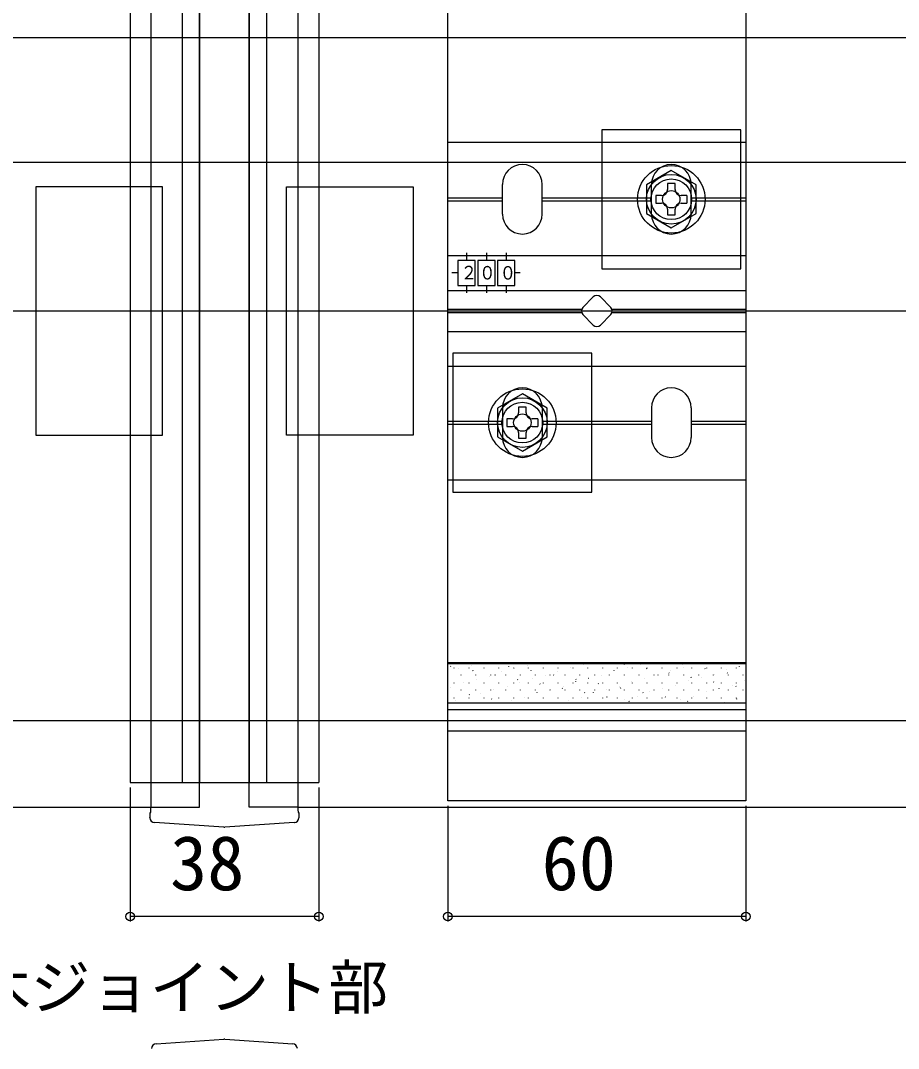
# Model space of a CAD drawing. Units: millimetres, scale not verified. Extents: x -875 to 875, y -1300 to 1292.
# Drawn here: x 158.9 to 335.7, y -539.4 to -332.3 of the extents above; entities that cross this region are included whole.
import ezdxf
from ezdxf.enums import TextEntityAlignment as Align

# ---------------------------------------------------------------- set-up
doc = ezdxf.new("R2010")
doc.units = ezdxf.units.MM
doc.header["$LTSCALE"] = 8
for name, color, linetype in [('0-1_USER1', 3, 'Continuous'), ('0-3_YKK_12', 2, 'Continuous'), ('0-4_YKK_13', 4, 'Continuous'), ('0-5_YKK_D', 6, 'Continuous'), ('0-7_YSS_K', 3, 'Continuous')]:
    doc.layers.add(name, color=color, linetype=linetype)
doc.styles.add('ＭＳ ゴシック', font='')
doc.styles.get('ＭＳ ゴシック').set_extended_font_data('MS Gothic')

msp = doc.modelspace()

# ---------------------------------------------------------------- linework, layer by layer
at = {"layer": '0-3_YKK_12'}
for p, q in [((690.002, -335.851), (-259.998, -335.851)), ((-104.998, -490.851), (185.154, -490.851)), ((214.85, -490.851), (816.23, -490.851))]:
    msp.add_line(p, q, dxfattribs=at)
for points in [[(185.154, -490.851), (195.002, -490.851), (195.002, -290.851)], [(214.85, -490.851), (205.002, -490.851), (205.002, -290.851)], [(-259.998, -360.851), (690.002, -360.851), (690.002, -335.851)]]:
    msp.add_lwpolyline(points, dxfattribs=at)
at = {"layer": '0-4_YKK_13'}
for p, q in [((181.002, -295.851), (181.002, -485.851)), ((191.502, -295.851), (191.502, -485.851)), ((195.002, -295.851), (195.002, -485.851)), ((205.002, -295.851), (205.002, -485.851)), ((208.502, -295.851), (208.502, -485.851)), ((219.002, -295.851), (219.002, -485.851)), ((185.234, -489.67), (185.234, -326.782)), ((214.769, -326.782), (214.769, -489.67)), ((245.002, -356.851), (305.002, -356.851)), ((256.002, -371.351), (256.002, -365.351)), ((264.002, -371.351), (264.002, -365.351)), ((286.002, -371.351), (286.002, -365.351)), ((290.752, -365.201), (289.252, -365.201)), ((289.252, -365.201), (289.252, -366.351)), ((290.752, -366.351), (290.752, -365.201)), ((294.002, -371.351), (294.002, -365.351)), ((245.002, -368.051), (256.002, -368.051)), ((264.002, -368.051), (286.002, -368.051)), ((288.002, -367.601), (286.852, -367.601)), ((293.152, -367.601), (292.002, -367.601)), ((293.152, -367.601), (293.152, -369.101)), ((294.002, -368.051), (305.002, -368.051)), ((245.002, -368.651), (256.002, -368.651)), ((264.002, -368.651), (286.002, -368.651)), ((289.252, -370.351), (289.252, -371.501)), ((290.752, -371.501), (290.752, -370.351)), ((292.002, -369.101), (293.152, -369.101)), ((294.002, -368.651), (305.002, -368.651)), ((289.252, -371.501), (290.752, -371.501)), ((245.002, -379.701), (305.002, -379.701)), ((248.752, -379.141), (248.752, -380.701)), ((252.752, -379.141), (252.752, -380.701)), ((256.752, -379.141), (256.752, -380.701)), ((247.002, -383.201), (245.831, -383.201)), ((259.537, -383.201), (258.502, -383.201)), ((245.002, -386.701), (305.002, -386.701)), ((248.752, -385.701), (248.752, -387.176)), ((252.752, -385.701), (252.752, -387.176)), ((256.752, -385.701), (256.752, -387.176)), ((272.173, -390.144), (274.295, -388.022)), ((275.709, -388.022), (277.83, -390.144)), ((271.927, -390.551), (245.002, -390.551)), ((245.002, -391.151), (271.927, -391.151)), ((305.002, -390.551), (278.077, -390.551)), ((278.077, -391.151), (305.002, -391.151)), ((274.295, -393.679), (272.173, -391.558)), ((277.83, -391.558), (275.709, -393.679)), ((245.002, -395.001), (305.002, -395.001)), ((245.002, -402.001), (305.002, -402.001)), ((256.002, -410.351), (256.002, -416.351)), ((260.752, -410.201), (259.252, -410.201)), ((259.252, -410.201), (259.252, -411.351)), ((260.752, -411.351), (260.752, -410.201)), ((264.002, -410.351), (264.002, -416.351)), ((286.002, -410.351), (286.002, -416.351)), ((294.002, -410.351), (294.002, -416.351)), ((245.002, -413.051), (256.002, -413.051)), ((245.002, -413.651), (256.002, -413.651)), ((258.002, -412.601), (256.852, -412.601)), ((263.152, -412.601), (262.002, -412.601)), ((262.002, -414.101), (263.152, -414.101)), ((263.152, -412.601), (263.152, -414.101)), ((264.002, -413.051), (286.002, -413.051)), ((264.002, -413.651), (286.002, -413.651)), ((294.002, -413.051), (305.002, -413.051)), ((294.002, -413.651), (305.002, -413.651)), ((259.252, -415.351), (259.252, -416.501)), ((260.752, -416.501), (260.752, -415.351)), ((259.252, -416.501), (260.752, -416.501)), ((245.002, -424.851), (305.002, -424.851)), ((245.002, -469.869), (245.002, -461.648)), ((245.002, -461.648), (305.002, -461.648)), ((245.002, -461.897), (305.002, -461.897)), ((245.577, -462.501), (245.522, -462.418)), ((246.301, -462.793), (246.301, -462.743)), ((247.085, -462.903), (247.081, -462.893)), ((249.291, -462.793), (249.291, -462.743)), ((249.713, -462.304), (249.71, -462.294)), ((250.08, -463.386), (250.025, -463.303)), ((252.281, -462.793), (252.281, -462.743)), ((255.271, -462.793), (255.271, -462.743)), ((255.809, -463.472), (255.806, -463.462)), ((257.307, -462.466), (257.252, -462.382)), ((258.261, -462.793), (258.261, -462.743)), ((258.421, -462.826), (258.418, -462.816)), ((261.05, -462.227), (261.047, -462.218)), ((261.251, -462.793), (261.251, -462.743)), ((261.81, -463.35), (261.755, -463.267)), ((264.241, -462.793), (264.241, -462.743)), ((267.146, -463.395), (267.142, -463.386)), ((267.231, -462.793), (267.231, -462.743)), ((269.758, -462.749), (269.755, -462.74)), ((270.221, -462.793), (270.221, -462.743)), ((272.387, -462.15), (272.383, -462.141)), ((273.211, -462.793), (273.211, -462.743)), ((276.201, -462.793), (276.201, -462.743)), ((278.482, -463.319), (278.479, -463.309)), ((279.191, -462.793), (279.191, -462.743)), ((280.562, -462.085), (280.507, -462.002)), ((281.095, -462.673), (281.091, -462.663)), ((282.181, -462.793), (282.181, -462.743)), ((283.723, -462.074), (283.72, -462.064)), ((285.065, -462.969), (285.01, -462.886)), ((285.171, -462.793), (285.171, -462.743)), ((288.161, -462.793), (288.161, -462.743)), ((289.568, -463.854), (289.513, -463.771)), ((289.819, -463.242), (289.816, -463.232)), ((291.151, -462.793), (291.151, -462.743)), ((292.291, -462.049), (292.236, -461.966)), ((292.431, -462.596), (292.428, -462.586)), ((294.141, -462.793), (294.141, -462.743)), ((295.06, -461.997), (295.057, -461.988)), ((296.795, -462.933), (296.739, -462.85)), ((297.131, -462.793), (297.131, -462.743)), ((300.121, -462.793), (300.121, -462.743)), ((301.156, -463.165), (301.152, -463.156)), ((301.298, -463.818), (301.243, -463.735)), ((303.111, -462.793), (303.111, -462.743)), ((303.768, -462.519), (303.765, -462.51)), ((246.301, -465.833), (246.301, -465.783)), ((247.676, -464.218), (247.676, -464.168)), ((248.073, -465.693), (248.069, -465.683)), ((249.291, -465.833), (249.291, -465.783)), ((250.666, -464.218), (250.666, -464.168)), ((250.685, -465.047), (250.682, -465.037)), ((252.281, -465.833), (252.281, -465.783)), ((253.314, -464.448), (253.31, -464.438)), ((253.656, -464.218), (253.656, -464.168)), ((254.584, -464.27), (254.528, -464.187)), ((255.271, -465.833), (255.271, -465.783)), ((256.646, -464.218), (256.646, -464.168)), ((258.261, -465.833), (258.261, -465.783)), ((259.087, -465.155), (259.032, -465.071)), ((259.409, -465.616), (259.406, -465.607)), ((259.636, -464.218), (259.636, -464.168)), ((261.251, -465.833), (261.251, -465.783)), ((262.022, -464.97), (262.018, -464.961)), ((262.626, -464.218), (262.626, -464.168)), ((264.241, -465.833), (264.241, -465.783)), ((264.65, -464.371), (264.647, -464.362)), ((265.616, -464.218), (265.616, -464.168)), ((266.313, -464.234), (266.258, -464.151)), ((267.231, -465.833), (267.231, -465.783)), ((268.606, -464.218), (268.606, -464.168)), ((270.221, -465.833), (270.221, -465.783)), ((270.746, -465.539), (270.743, -465.53)), ((270.816, -465.119), (270.761, -465.035)), ((271.596, -464.218), (271.596, -464.168)), ((273.211, -465.833), (273.211, -465.783)), ((273.358, -464.893), (273.355, -464.884)), ((274.586, -464.218), (274.586, -464.168)), ((275.32, -466.003), (275.264, -465.92)), ((275.987, -464.295), (275.984, -464.285)), ((276.201, -465.833), (276.201, -465.783)), ((277.576, -464.218), (277.576, -464.168)), ((279.191, -465.833), (279.191, -465.783)), ((280.566, -464.218), (280.566, -464.168)), ((282.083, -465.463), (282.079, -465.453)), ((282.181, -465.833), (282.181, -465.783)), ((283.556, -464.218), (283.556, -464.168)), ((284.695, -464.817), (284.692, -464.807)), ((285.171, -465.833), (285.171, -465.783)), ((286.546, -464.218), (286.546, -464.168)), ((287.324, -464.218), (287.32, -464.208)), ((288.161, -465.833), (288.161, -465.783)), ((289.536, -464.218), (289.536, -464.168)), ((291.151, -465.833), (291.151, -465.783)), ((292.526, -464.218), (292.526, -464.168)), ((293.419, -465.386), (293.416, -465.377)), ((294.071, -464.738), (294.016, -464.655)), ((294.141, -465.833), (294.141, -465.783)), ((295.516, -464.218), (295.516, -464.168)), ((296.032, -464.74), (296.028, -464.731)), ((297.131, -465.833), (297.131, -465.783)), ((298.506, -464.218), (298.506, -464.168)), ((298.575, -465.623), (298.519, -465.539)), ((298.66, -464.141), (298.657, -464.132)), ((300.121, -465.833), (300.121, -465.783)), ((301.496, -464.218), (301.496, -464.168)), ((303.111, -465.833), (303.111, -465.783)), ((304.486, -464.218), (304.486, -464.168)), ((304.756, -465.309), (304.753, -465.3)), ((245.577, -466.669), (245.574, -466.659)), ((247.676, -467.258), (247.676, -467.208)), ((250.666, -467.258), (250.666, -467.208)), ((251.673, -467.837), (251.67, -467.827)), ((253.656, -467.258), (253.656, -467.208)), ((254.285, -467.191), (254.282, -467.181)), ((256.646, -467.258), (256.646, -467.208)), ((256.914, -466.592), (256.911, -466.583)), ((259.636, -467.258), (259.636, -467.208)), ((262.626, -467.258), (262.626, -467.208)), ((263.01, -467.76), (263.006, -467.751)), ((263.59, -466.039), (263.535, -465.956)), ((265.616, -467.258), (265.616, -467.208)), ((265.622, -467.114), (265.618, -467.105)), ((268.093, -466.924), (268.038, -466.84)), ((268.251, -466.515), (268.247, -466.506)), ((268.606, -467.258), (268.606, -467.208)), ((271.596, -467.258), (271.596, -467.208)), ((272.596, -467.808), (272.541, -467.725)), ((274.346, -467.684), (274.343, -467.674)), ((274.586, -467.258), (274.586, -467.208)), ((276.958, -467.038), (276.955, -467.028)), ((277.576, -467.258), (277.576, -467.208)), ((279.587, -466.439), (279.584, -466.429)), ((279.823, -466.888), (279.768, -466.804)), ((280.566, -467.258), (280.566, -467.208)), ((283.556, -467.258), (283.556, -467.208)), ((284.326, -467.772), (284.271, -467.689)), ((285.683, -467.607), (285.68, -467.598)), ((286.546, -467.258), (286.546, -467.208)), ((288.295, -466.961), (288.292, -466.952)), ((289.536, -467.258), (289.536, -467.208)), ((290.924, -466.362), (290.921, -466.353)), ((292.526, -467.258), (292.526, -467.208)), ((295.516, -467.258), (295.516, -467.208)), ((297.02, -467.53), (297.016, -467.521)), ((298.506, -467.258), (298.506, -467.208)), ((299.632, -466.884), (299.628, -466.875)), ((301.496, -467.258), (301.496, -467.208)), ((302.261, -466.285), (302.257, -466.276)), ((303.078, -466.507), (303.023, -466.424)), ((304.486, -467.258), (304.486, -467.208)), ((246.301, -468.873), (246.301, -468.823)), ((246.549, -469.412), (246.545, -469.402)), ((249.178, -468.813), (249.174, -468.803)), ((249.341, -468.189), (249.286, -468.105)), ((249.291, -468.873), (249.291, -468.823)), ((252.281, -468.873), (252.281, -468.823)), ((253.845, -469.073), (253.79, -468.99)), ((255.271, -468.873), (255.271, -468.823)), ((257.885, -469.335), (257.882, -469.326)), ((258.261, -468.873), (258.261, -468.823)), ((260.514, -468.736), (260.511, -468.727)), ((261.251, -468.873), (261.251, -468.823)), ((264.241, -468.873), (264.241, -468.823)), ((267.231, -468.873), (267.231, -468.823)), ((269.222, -469.258), (269.219, -469.249)), ((270.221, -468.873), (270.221, -468.823)), ((271.851, -468.66), (271.848, -468.65)), ((273.211, -468.873), (273.211, -468.823)), ((276.201, -468.873), (276.201, -468.823)), ((277.1, -468.693), (277.044, -468.609)), ((277.947, -469.828), (277.943, -469.818)), ((279.191, -468.873), (279.191, -468.823)), ((280.559, -469.182), (280.555, -469.172)), ((281.603, -469.577), (281.548, -469.494)), ((282.181, -468.873), (282.181, -468.823)), ((283.188, -468.583), (283.184, -468.573)), ((285.171, -468.873), (285.171, -468.823)), ((288.161, -468.873), (288.161, -468.823)), ((288.829, -468.657), (288.774, -468.573)), ((289.283, -469.751), (289.28, -469.742)), ((291.151, -468.873), (291.151, -468.823)), ((291.895, -469.105), (291.892, -469.096)), ((293.332, -469.541), (293.277, -469.458)), ((294.141, -468.873), (294.141, -468.823)), ((294.524, -468.506), (294.521, -468.497)), ((297.131, -468.873), (297.131, -468.823)), ((300.121, -468.873), (300.121, -468.823)), ((300.62, -469.675), (300.616, -469.665)), ((303.111, -468.873), (303.111, -468.823)), ((303.232, -469.028), (303.229, -469.019)), ((245.002, -471.175), (305.002, -471.175)), ((245.002, -475.451), (305.002, -475.451)), ((181.002, -485.851), (219.002, -485.851)), ((185.002, -491.877), (185.002, -491.861)), ((185.002, -491.877), (185.085, -491.959)), ((185.002, -491.877), (185.002, -492.925)), ((215.002, -491.877), (215.002, -491.861)), ((185.002, -492.938), (185.002, -492.925)), ((199.902, -494.86), (185.935, -493.927)), ((214.068, -493.927), (200.102, -494.86)), ((215.002, -492.925), (215.002, -492.938)), ((186.236, -538.491), (199.902, -537.58)), ((200.102, -537.58), (213.768, -538.491))]:
    msp.add_line(p, q, dxfattribs=at)
for points in [[(305.002, -292.151), (305.002, -489.551), (245.002, -489.551), (245.002, -292.151)], [(276.002, -382.351), (304.002, -382.351), (304.002, -354.351), (276.002, -354.351)], [(295.002, -365.464), (290.002, -362.577), (285.002, -365.464), (285.002, -371.238), (290.002, -374.124), (295.002, -371.238)], [(187.502, -365.851), (162.002, -365.851), (162.002, -415.851), (187.502, -415.851)], [(212.502, -365.851), (238.002, -365.851), (238.002, -415.851), (212.502, -415.851)], [(247.002, -385.701), (250.502, -385.701), (250.502, -380.701), (247.002, -380.701)], [(251.002, -385.701), (254.502, -385.701), (254.502, -380.701), (251.002, -380.701)], [(255.002, -385.701), (258.502, -385.701), (258.502, -380.701), (255.002, -380.701)], [(246.002, -427.351), (274.002, -427.351), (274.002, -399.351), (246.002, -399.351)], [(265.002, -410.464), (260.002, -407.577), (255.002, -410.464), (255.002, -416.238), (260.002, -419.124), (265.002, -416.238)]]:
    msp.add_lwpolyline(points, close=True, dxfattribs=at)
for points in [[(286.852, -367.601), (286.852, -369.101), (288.002, -369.101)], [(256.852, -412.601), (256.852, -414.101), (258.002, -414.101)], [(305.002, -461.648), (305.002, -469.869), (245.002, -469.869)], [(214.919, -491.959), (215.002, -491.877), (215.002, -492.925)]]:
    msp.add_lwpolyline(points, dxfattribs=at)
for centre, radius in [((290.002, -368.351), 6.8), ((290.002, -368.351), 5), ((290.002, -368.351), 4.1), ((290.002, -368.351), 1.75), ((260.002, -413.351), 6.8), ((260.002, -413.351), 5), ((260.002, -413.351), 4.1), ((260.002, -413.351), 1.75)]:
    msp.add_circle(centre, radius, dxfattribs=at)
for centre, radius, start, end in [((260.002, -365.351), 4, 0, 180), ((290.002, -365.351), 4, 0, 180), ((288.002, -366.351), 1.25, 270, 0), ((292.002, -366.351), 1.25, 180, 270), ((288.002, -370.351), 1.25, 0, 90), ((292.002, -370.351), 1.25, 90, 180), ((260.002, -371.351), 4, 180, 0), ((290.002, -371.351), 4, 180, 0), ((275.002, -388.73), 1, 45, 135), ((272.881, -390.851), 1, 135, 225), ((277.123, -390.851), 1, 315, 45), ((275.002, -392.972), 1, 225, 315), ((260.002, -410.351), 4, 0, 180), ((290.002, -410.351), 4, 0, 180), ((258.002, -411.351), 1.25, 270, 0), ((262.002, -411.351), 1.25, 180, 270), ((258.002, -415.351), 1.25, 0, 90), ((262.002, -415.351), 1.25, 90, 180), ((260.002, -416.351), 4, 180, 0), ((290.002, -416.351), 4, 180, 0), ((185.995, -492.936), 0.993, 180.11503, 265.85405), ((214.009, -492.936), 0.993, 274.14066, 359.89026), ((200.002, -539.077), 1.5, 86.18593, 93.81407), ((186.302, -539.489), 1, 93.81407, 176.5), ((213.701, -539.489), 1, 3.5, 86.18593)]:
    msp.add_arc(centre, radius, start, end, dxfattribs=at)
for centre, major_axis, ratio, start_param, end_param in [((185.081, -489.464), (0.013, -2.5), 0.060953, 6.2217902, 7.7711026), ((214.922, -489.464), (-0.013, -2.5), 0.060953, 4.7952681, 6.3445805), ((186.002, -493.429), (1, -0.045), 0.500748, 4.6558273, 4.6681227), ((200.002, -493.36), (0, -1.503), 0.998131, 6.2166177, 6.3497529), ((214.002, -493.429), (1, 0.045), 0.500748, 4.7566553, 4.7689506)]:
    msp.add_ellipse(centre, major_axis=major_axis, ratio=ratio, start_param=start_param, end_param=end_param, dxfattribs=at)
at = {"layer": '0-5_YKK_D'}
for p, q in [((181.002, -486.851), (181.002, -513.851)), ((219.002, -486.851), (219.002, -513.851)), ((245.002, -490.551), (245.002, -513.851)), ((305.002, -490.551), (305.002, -513.851)), ((219.002, -512.851), (181.002, -512.851)), ((305.002, -512.851), (245.002, -512.851))]:
    msp.add_line(p, q, dxfattribs=at)
for centre in [(181.002, -512.851), (219.002, -512.851), (245.002, -512.851), (305.002, -512.851)]:
    msp.add_circle(centre, 0.875, dxfattribs=at)
at = {"layer": '0-7_YSS_K'}
for p, q in [((-204.998, -390.851), (819.23, -390.851)), ((-122.498, -473.351), (816.23, -473.351))]:
    msp.add_line(p, q, dxfattribs=at)

# ---------------------------------------------------------------- texts
at = {"layer": '0-1_USER1', "style": 'ＭＳ ゴシック'}
msp.add_text('笠木ジョイント部', height=8.798, dxfattribs=at).set_placement((136.977, -534.132), align=Align.BOTTOM_LEFT)
at = {"layer": '0-4_YKK_13', "style": 'ＭＳ ゴシック', "width": 0.9}
for s, p in [('２', (247.596, -385.283)), ('０', (251.285, -385.322)), ('０', (255.421, -385.341))]:
    msp.add_text(s, height=2.711, dxfattribs=at).set_placement(p, align=Align.BOTTOM_LEFT)
at = {"layer": '0-5_YKK_D', "style": 'ＭＳ ゴシック'}
for s, p in [('38', (189.05, -510.851)), ('60', (263.88, -510.851))]:
    msp.add_text(s, height=11, dxfattribs=at).set_placement(p, align=Align.BOTTOM_LEFT)

doc.saveas('drawing.dxf')
